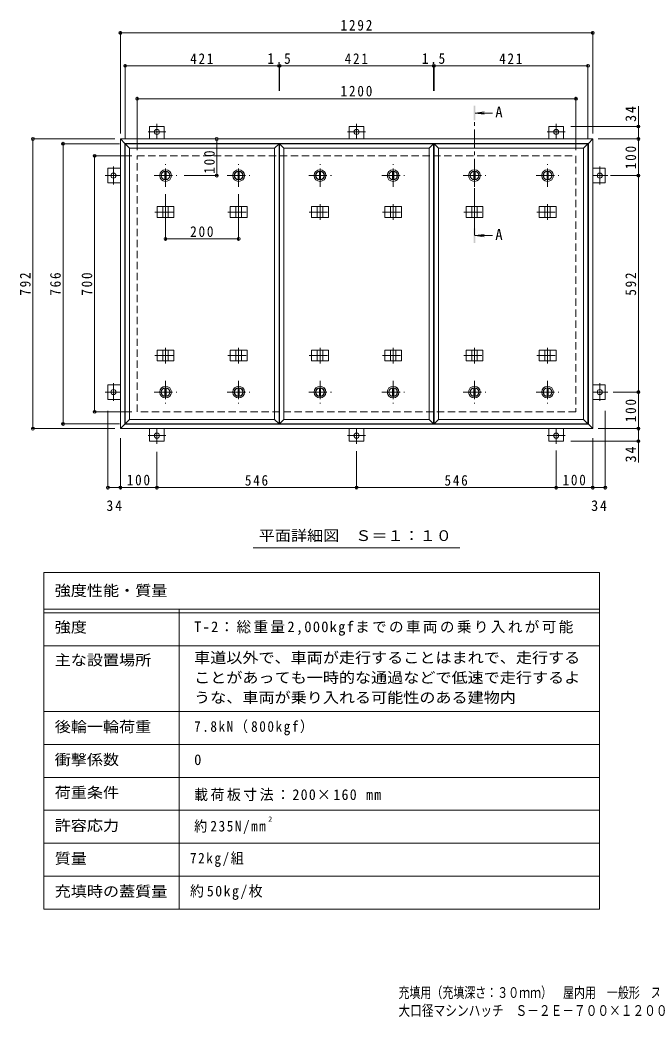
# Model space of a CAD drawing. Units: millimetres at full size, sheet at 1:10. Extents: x -1828 to 1949, y -1353 to 1373.
# Drawn here: x -1828 to -102, y -1353 to 1373 of the extents above; entities that cross this region are included whole.
import ezdxf
from ezdxf.enums import TextEntityAlignment as Align

# ---------------------------------------------------------------- set-up
doc = ezdxf.new("R2010")
doc.units = ezdxf.units.MM
doc.header["$LTSCALE"] = 10
doc.header["$PDMODE"] = 32
doc.header["$PDSIZE"] = 8
doc.linetypes.add('CHAIN1', pattern=[8, 5, -1, 1, -1])
doc.linetypes.add('DASHED2', pattern=[3, 2, -1])
for name, color, linetype, lineweight in [('0-1_躯体', 2, 'DASHED2', 9), ('0-2_仕上', 3, 'Continuous', 9), ('0-3_建具', 4, 'Continuous', 9), ('0-5_寸法', 4, 'Continuous', 9), ('0-C', 2, 'Continuous', 9), ('0-E', 3, 'Continuous', 9), ('0-F', 7, 'Continuous', 9), ('F-5_F-5ﾚｲﾔ', 7, 'Continuous', 9), ('F-F_F-Fﾚｲﾔ', 2, 'Continuous', 9)]:
    doc.layers.add(name, color=color, linetype=linetype, lineweight=lineweight)
doc.styles.add('ＭＳ ゴシック', font='')
doc.styles.get('ＭＳ ゴシック').set_extended_font_data('MS Gothic')

msp = doc.modelspace()

# ---------------------------------------------------------------- linework, layer by layer
at = {"layer": '0-1_躯体'}
for p, q in [((-1507.34, 301.59), (-1507.34, 1001.59)), ((-1507.34, 1001.59), (-307.34, 1001.59)), ((-307.34, 1001.59), (-307.34, 301.59)), ((-307.34, 301.59), (-1507.34, 301.59))]:
    msp.add_line(p, q, dxfattribs=at)
at = {"layer": '0-2_仕上'}
for p, q in [((-1540.34, 1034.59), (-1528.34, 1022.59)), ((-1540.34, 268.59), (-1540.34, 1034.59)), ((-1540.34, 1034.59), (-1119.34, 1034.59)), ((-1131.34, 1022.59), (-1119.34, 1034.59)), ((-1119.34, 268.59), (-1119.34, 1034.59)), ((-1117.84, 1034.59), (-1105.84, 1022.59)), ((-1117.84, 268.59), (-1117.84, 1034.59)), ((-1117.84, 1034.59), (-696.84, 1034.59)), ((-708.84, 1022.59), (-696.84, 1034.59)), ((-696.84, 268.59), (-696.84, 1034.59)), ((-695.34, 1034.59), (-683.34, 1022.59)), ((-695.34, 268.59), (-695.34, 1034.59)), ((-695.34, 1034.59), (-274.34, 1034.59)), ((-286.34, 1022.59), (-274.34, 1034.59)), ((-274.34, 268.59), (-274.34, 1034.59)), ((-1540.34, 268.59), (-1528.34, 280.59)), ((-1131.34, 280.59), (-1528.34, 280.59)), ((-1117.84, 268.59), (-1105.84, 280.59)), ((-708.84, 280.59), (-1105.84, 280.59)), ((-695.34, 268.59), (-683.34, 280.59)), ((-286.34, 280.59), (-683.34, 280.59)), ((-1119.34, 268.59), (-1540.34, 268.59)), ((-696.84, 268.59), (-1117.84, 268.59)), ((-274.34, 268.59), (-695.34, 268.59))]:
    msp.add_line(p, q, dxfattribs=at)
for points in [[(-1528.34, 280.59), (-1528.34, 1022.59), (-1131.34, 1022.59)], [(-1119.34, 268.59), (-1131.34, 280.59), (-1131.34, 1022.59)], [(-1105.84, 280.59), (-1105.84, 1022.59), (-708.84, 1022.59)], [(-696.84, 268.59), (-708.84, 280.59), (-708.84, 1022.59)], [(-683.34, 280.59), (-683.34, 1022.59), (-286.34, 1022.59)], [(-274.34, 268.59), (-286.34, 280.59), (-286.34, 1022.59)]]:
    msp.add_lwpolyline(points, dxfattribs=at)
at = {"layer": '0-3_建具', "color": 2}
for p, q in [((-1553.34, 1047.59), (-1541.34, 1035.59)), ((-1553.34, 255.59), (-1553.34, 1047.59)), ((-1553.34, 1047.59), (-261.34, 1047.59)), ((-273.34, 1035.59), (-261.34, 1047.59)), ((-261.34, 1047.59), (-261.34, 255.59)), ((-1541.34, 267.59), (-1541.34, 1035.59)), ((-1541.34, 1035.59), (-273.34, 1035.59)), ((-273.34, 267.59), (-273.34, 1035.59)), ((-1541.34, 267.59), (-1553.34, 255.59)), ((-261.34, 255.59), (-1553.34, 255.59)), ((-273.34, 267.59), (-1541.34, 267.59)), ((-273.34, 267.59), (-261.34, 255.59))]:
    msp.add_line(p, q, dxfattribs=at)
at = {"layer": '0-3_建具', "linetype": 'CHAIN1'}
for p, q in [((-1459.25, 847.59), (-1400.43, 847.59)), ((-1429.84, 869.71), (-1429.84, 826.47)), ((-1259.25, 847.59), (-1200.43, 847.59)), ((-1229.84, 869.71), (-1229.84, 826.47)), ((-1036.75, 847.59), (-977.93, 847.59)), ((-1007.34, 869.71), (-1007.34, 826.47)), ((-836.75, 847.59), (-777.93, 847.59)), ((-807.34, 869.71), (-807.34, 826.47)), ((-614.25, 847.59), (-555.43, 847.59)), ((-584.84, 869.71), (-584.84, 826.47)), ((-414.25, 847.59), (-355.43, 847.59)), ((-384.84, 869.71), (-384.84, 826.47)), ((-1429.84, 433.47), (-1429.84, 476.71)), ((-1229.84, 433.47), (-1229.84, 476.71)), ((-1007.34, 433.47), (-1007.34, 476.71)), ((-807.34, 433.47), (-807.34, 476.71)), ((-584.84, 433.47), (-584.84, 476.71)), ((-384.84, 433.47), (-384.84, 476.71)), ((-1459.25, 455.59), (-1400.43, 455.59)), ((-1259.25, 455.59), (-1200.43, 455.59)), ((-1036.75, 455.59), (-977.93, 455.59)), ((-836.75, 455.59), (-777.93, 455.59)), ((-614.25, 455.59), (-555.43, 455.59)), ((-414.25, 455.59), (-355.43, 455.59))]:
    msp.add_line(p, q, dxfattribs=at)
at = {"layer": '0-3_建具'}
for p, q in [((-1452.93, 862.59), (-1452.93, 832.59)), ((-1452.93, 862.59), (-1406.75, 862.59)), ((-1437.34, 862.59), (-1437.34, 832.59)), ((-1422.34, 862.59), (-1422.34, 832.59)), ((-1406.75, 862.59), (-1406.75, 832.59)), ((-1252.93, 862.59), (-1252.93, 832.59)), ((-1252.93, 862.59), (-1206.75, 862.59)), ((-1237.34, 862.59), (-1237.34, 832.59)), ((-1222.34, 862.59), (-1222.34, 832.59)), ((-1206.75, 862.59), (-1206.75, 832.59)), ((-1030.43, 862.59), (-1030.43, 832.59)), ((-1030.43, 862.59), (-984.25, 862.59)), ((-1014.84, 862.59), (-1014.84, 832.59)), ((-999.84, 862.59), (-999.84, 832.59)), ((-984.25, 862.59), (-984.25, 832.59)), ((-830.43, 862.59), (-830.43, 832.59)), ((-830.43, 862.59), (-784.25, 862.59)), ((-814.84, 862.59), (-814.84, 832.59)), ((-799.84, 862.59), (-799.84, 832.59)), ((-784.25, 862.59), (-784.25, 832.59)), ((-607.93, 862.59), (-607.93, 832.59)), ((-607.93, 862.59), (-561.75, 862.59)), ((-592.34, 862.59), (-592.34, 832.59)), ((-577.34, 862.59), (-577.34, 832.59)), ((-561.75, 862.59), (-561.75, 832.59)), ((-407.93, 862.59), (-407.93, 832.59)), ((-407.93, 862.59), (-361.75, 862.59)), ((-392.34, 862.59), (-392.34, 832.59)), ((-377.34, 862.59), (-377.34, 832.59)), ((-361.75, 862.59), (-361.75, 832.59)), ((-1452.93, 832.59), (-1406.75, 832.59)), ((-1252.93, 832.59), (-1206.75, 832.59)), ((-1030.43, 832.59), (-984.25, 832.59)), ((-830.43, 832.59), (-784.25, 832.59)), ((-607.93, 832.59), (-561.75, 832.59)), ((-407.93, 832.59), (-361.75, 832.59)), ((-1452.93, 440.59), (-1452.93, 470.59)), ((-1452.93, 470.59), (-1406.75, 470.59)), ((-1437.34, 440.59), (-1437.34, 470.59)), ((-1422.34, 440.59), (-1422.34, 470.59)), ((-1406.75, 440.59), (-1406.75, 470.59)), ((-1252.93, 440.59), (-1252.93, 470.59)), ((-1252.93, 470.59), (-1206.75, 470.59)), ((-1237.34, 440.59), (-1237.34, 470.59)), ((-1222.34, 440.59), (-1222.34, 470.59)), ((-1206.75, 440.59), (-1206.75, 470.59)), ((-1030.43, 440.59), (-1030.43, 470.59)), ((-1030.43, 470.59), (-984.25, 470.59)), ((-1014.84, 440.59), (-1014.84, 470.59)), ((-999.84, 440.59), (-999.84, 470.59)), ((-984.25, 440.59), (-984.25, 470.59)), ((-830.43, 440.59), (-830.43, 470.59)), ((-830.43, 470.59), (-784.25, 470.59)), ((-814.84, 440.59), (-814.84, 470.59)), ((-799.84, 440.59), (-799.84, 470.59)), ((-784.25, 440.59), (-784.25, 470.59)), ((-607.93, 440.59), (-607.93, 470.59)), ((-607.93, 470.59), (-561.75, 470.59)), ((-592.34, 440.59), (-592.34, 470.59)), ((-577.34, 440.59), (-577.34, 470.59)), ((-561.75, 440.59), (-561.75, 470.59)), ((-407.93, 440.59), (-407.93, 470.59)), ((-407.93, 470.59), (-361.75, 470.59)), ((-392.34, 440.59), (-392.34, 470.59)), ((-377.34, 440.59), (-377.34, 470.59)), ((-361.75, 440.59), (-361.75, 470.59)), ((-1452.93, 440.59), (-1406.75, 440.59)), ((-1252.93, 440.59), (-1206.75, 440.59)), ((-1030.43, 440.59), (-984.25, 440.59)), ((-830.43, 440.59), (-784.25, 440.59)), ((-607.93, 440.59), (-561.75, 440.59)), ((-407.93, 440.59), (-361.75, 440.59))]:
    msp.add_line(p, q, dxfattribs=at)
at = {"layer": '0-5_寸法'}
for p, q in [((-582.84, 1118.41), (-558.05, 1121.67)), ((-582.84, 1118.41), (-558.05, 1115.14)), ((-582.84, 1118.41), (-535.37, 1118.41)), ((-582.84, 783.28), (-558.05, 786.54)), ((-582.84, 783.28), (-558.05, 780.02)), ((-582.84, 783.28), (-535.37, 783.28))]:
    msp.add_line(p, q, dxfattribs=at)
at = {"layer": '0-5_寸法', "linetype": 'CHAIN1'}
msp.add_line((-584.84, 783.28), (-584.84, 1098.41), dxfattribs=at)
at = {"layer": '0-5_寸法', "color": 7}
msp.add_line((-1189.87, -70.19), (-624.81, -70.19), dxfattribs=at)
at = {"layer": '0-5_寸法'}
for points in [[(-582.84, 1138.41), (-586.84, 1138.41), (-582.84, 1098.41), (-586.84, 1098.41)], [(-582.84, 763.28), (-586.84, 763.28), (-582.84, 803.28), (-586.84, 803.28)]]:
    msp.add_solid(points, dxfattribs=at)
at = {"layer": '0-C'}
for p, q in [((-1431.34, 958.99), (-1431.34, 936.19)), ((-1428.34, 958.99), (-1428.34, 936.19)), ((-1231.34, 958.99), (-1231.34, 936.19)), ((-1228.34, 958.99), (-1228.34, 936.19)), ((-1008.84, 958.99), (-1008.84, 936.19)), ((-1005.84, 958.99), (-1005.84, 936.19)), ((-808.84, 958.99), (-808.84, 936.19)), ((-805.84, 958.99), (-805.84, 936.19)), ((-586.34, 958.99), (-586.34, 936.19)), ((-583.34, 958.99), (-583.34, 936.19)), ((-386.34, 958.99), (-386.34, 936.19)), ((-383.34, 958.99), (-383.34, 936.19)), ((-1431.34, 344.19), (-1431.34, 366.99)), ((-1428.34, 344.19), (-1428.34, 366.99)), ((-1231.34, 344.19), (-1231.34, 366.99)), ((-1228.34, 344.19), (-1228.34, 366.99)), ((-1008.84, 344.19), (-1008.84, 366.99)), ((-1005.84, 344.19), (-1005.84, 366.99)), ((-808.84, 344.19), (-808.84, 366.99)), ((-805.84, 344.19), (-805.84, 366.99)), ((-586.34, 344.19), (-586.34, 366.99)), ((-583.34, 344.19), (-583.34, 366.99)), ((-386.34, 344.19), (-386.34, 366.99)), ((-383.34, 344.19), (-383.34, 366.99))]:
    msp.add_line(p, q, dxfattribs=at)
at = {"layer": '0-C', "linetype": 'CHAIN1'}
for p, q in [((-1429.84, 916.59), (-1429.84, 978.59)), ((-1229.84, 916.59), (-1229.84, 978.59)), ((-1007.34, 916.59), (-1007.34, 978.59)), ((-807.34, 916.59), (-807.34, 978.59)), ((-584.84, 916.59), (-584.84, 978.59)), ((-384.84, 916.59), (-384.84, 978.59)), ((-1460.84, 947.59), (-1398.84, 947.59)), ((-1260.84, 947.59), (-1198.84, 947.59)), ((-1038.34, 947.59), (-976.34, 947.59)), ((-838.34, 947.59), (-776.34, 947.59)), ((-615.84, 947.59), (-553.84, 947.59)), ((-415.84, 947.59), (-353.84, 947.59)), ((-1429.84, 386.59), (-1429.84, 324.59)), ((-1229.84, 386.59), (-1229.84, 324.59)), ((-1007.34, 386.59), (-1007.34, 324.59)), ((-807.34, 386.59), (-807.34, 324.59)), ((-584.84, 386.59), (-584.84, 324.59)), ((-384.84, 386.59), (-384.84, 324.59)), ((-1460.84, 355.59), (-1398.84, 355.59)), ((-1260.84, 355.59), (-1198.84, 355.59)), ((-1038.34, 355.59), (-976.34, 355.59)), ((-838.34, 355.59), (-776.34, 355.59)), ((-615.84, 355.59), (-553.84, 355.59)), ((-415.84, 355.59), (-353.84, 355.59))]:
    msp.add_line(p, q, dxfattribs=at)
at = {"layer": '0-C'}
for centre, radius in [((-1429.84, 947.59), 16), ((-1429.84, 947.59), 12), ((-1429.84, 947.59), 11.5), ((-1229.84, 947.59), 16), ((-1229.84, 947.59), 12), ((-1229.84, 947.59), 11.5), ((-1007.34, 947.59), 16), ((-1007.34, 947.59), 12), ((-1007.34, 947.59), 11.5), ((-807.34, 947.59), 16), ((-807.34, 947.59), 12), ((-807.34, 947.59), 11.5), ((-584.84, 947.59), 16), ((-584.84, 947.59), 12), ((-584.84, 947.59), 11.5), ((-384.84, 947.59), 16), ((-384.84, 947.59), 12), ((-384.84, 947.59), 11.5), ((-1429.84, 355.59), 16), ((-1429.84, 355.59), 12), ((-1429.84, 355.59), 11.5), ((-1229.84, 355.59), 16), ((-1229.84, 355.59), 12), ((-1229.84, 355.59), 11.5), ((-1007.34, 355.59), 16), ((-1007.34, 355.59), 12), ((-1007.34, 355.59), 11.5), ((-807.34, 355.59), 16), ((-807.34, 355.59), 12), ((-807.34, 355.59), 11.5), ((-584.84, 355.59), 16), ((-584.84, 355.59), 12), ((-584.84, 355.59), 11.5), ((-384.84, 355.59), 16), ((-384.84, 355.59), 12), ((-384.84, 355.59), 11.5)]:
    msp.add_circle(centre, radius, dxfattribs=at)
at = {"layer": '0-E', "linetype": 'CHAIN1'}
for p, q in [((-1428.96, 1066.79), (-1477.72, 1066.79)), ((-1453.34, 1088.76), (-1453.34, 1047.59)), ((-882.96, 1066.79), (-931.72, 1066.79)), ((-907.34, 1088.76), (-907.34, 1047.59)), ((-336.96, 1066.79), (-385.72, 1066.79)), ((-361.34, 1088.76), (-361.34, 1047.59)), ((-1572.54, 971.97), (-1572.54, 923.21)), ((-242.14, 923.21), (-242.14, 971.97)), ((-1594.51, 947.59), (-1553.34, 947.59)), ((-220.17, 947.59), (-261.34, 947.59)), ((-1594.51, 355.59), (-1553.34, 355.59)), ((-1572.54, 379.97), (-1572.54, 331.21)), ((-220.17, 355.59), (-261.34, 355.59)), ((-242.14, 331.21), (-242.14, 379.97)), ((-1453.34, 214.42), (-1453.34, 255.59)), ((-907.34, 214.42), (-907.34, 255.59)), ((-361.34, 214.42), (-361.34, 255.59)), ((-1477.72, 236.39), (-1428.96, 236.39)), ((-931.72, 236.39), (-882.96, 236.39)), ((-385.72, 236.39), (-336.96, 236.39))]:
    msp.add_line(p, q, dxfattribs=at)
at = {"layer": '0-E'}
for p, q in [((-1473.34, 1081.79), (-1433.34, 1081.79)), ((-1473.34, 1081.79), (-1473.34, 1047.59)), ((-1433.34, 1081.79), (-1433.34, 1047.59)), ((-927.34, 1081.79), (-887.34, 1081.79)), ((-927.34, 1081.79), (-927.34, 1047.59)), ((-887.34, 1081.79), (-887.34, 1047.59)), ((-381.34, 1081.79), (-341.34, 1081.79)), ((-381.34, 1081.79), (-381.34, 1047.59)), ((-341.34, 1081.79), (-341.34, 1047.59)), ((-1587.54, 927.59), (-1587.54, 967.59)), ((-1587.54, 967.59), (-1553.34, 967.59)), ((-227.14, 967.59), (-261.34, 967.59)), ((-227.14, 967.59), (-227.14, 927.59)), ((-1587.54, 927.59), (-1553.34, 927.59)), ((-227.14, 927.59), (-261.34, 927.59)), ((-1587.54, 335.59), (-1587.54, 375.59)), ((-1587.54, 375.59), (-1553.34, 375.59)), ((-227.14, 375.59), (-261.34, 375.59)), ((-227.14, 375.59), (-227.14, 335.59)), ((-1587.54, 335.59), (-1553.34, 335.59)), ((-227.14, 335.59), (-261.34, 335.59)), ((-1473.34, 221.39), (-1473.34, 255.59)), ((-1433.34, 221.39), (-1433.34, 255.59)), ((-927.34, 221.39), (-927.34, 255.59)), ((-887.34, 221.39), (-887.34, 255.59)), ((-381.34, 221.39), (-381.34, 255.59)), ((-341.34, 221.39), (-341.34, 255.59)), ((-1433.34, 221.39), (-1473.34, 221.39)), ((-887.34, 221.39), (-927.34, 221.39)), ((-341.34, 221.39), (-381.34, 221.39))]:
    msp.add_line(p, q, dxfattribs=at)
for centre in [(-1453.34, 1066.79), (-907.34, 1066.79), (-361.34, 1066.79), (-1572.54, 947.59), (-242.14, 947.59), (-1572.54, 355.59), (-242.14, 355.59), (-1453.34, 236.39), (-907.34, 236.39), (-361.34, 236.39)]:
    msp.add_circle(centre, 7, dxfattribs=at)
at = {"layer": '0-F'}
for p, q in [((-1553.34, 1062.59), (-1553.34, 1342.59)), ((-1553.34, 1337.59), (-261.34, 1337.59)), ((-261.34, 1062.59), (-261.34, 1342.59)), ((-1540.34, 1049.59), (-1540.34, 1252.59)), ((-1540.34, 1247.59), (-1119.34, 1247.59)), ((-1119.34, 1250.59), (-1119.34, 1178.88)), ((-1119.34, 1247.59), (-1117.84, 1247.59)), ((-1117.84, 1250.59), (-1117.84, 1178.88)), ((-1117.84, 1247.59), (-696.84, 1247.59)), ((-696.84, 1250.59), (-696.84, 1178.88)), ((-696.84, 1247.59), (-695.34, 1247.59)), ((-695.34, 1250.59), (-695.34, 1178.88)), ((-695.34, 1247.59), (-274.34, 1247.59)), ((-274.34, 1049.59), (-274.34, 1252.59)), ((-1507.34, 1016.59), (-1507.34, 1162.59)), ((-1507.34, 1157.59), (-307.34, 1157.59)), ((-307.34, 1016.59), (-307.34, 1162.59)), ((-136.36, 1081.79), (-136.36, 1136.97)), ((-131.36, 1081.79), (-321.34, 1081.79)), ((-136.36, 1047.59), (-136.36, 1081.79)), ((-1568.34, 1047.59), (-1797.6, 1047.59)), ((-1792.6, 255.59), (-1792.6, 1047.59)), ((-1289.92, 1047.59), (-1289.92, 947.59)), ((-246.34, 1047.59), (-131.36, 1047.59)), ((-136.36, 947.59), (-136.36, 1047.59)), ((-1555.34, 1034.59), (-1715.13, 1034.59)), ((-1710.13, 268.59), (-1710.13, 1034.59)), ((-1522.34, 1001.59), (-1628.96, 1001.59)), ((-1623.96, 301.59), (-1623.96, 1001.59)), ((-1286.92, 947.59), (-1378.84, 947.59)), ((-212.41, 947.59), (-131.36, 947.59)), ((-136.36, 355.59), (-136.36, 947.59)), ((-1429.84, 771.29), (-1429.84, 896.59)), ((-1229.84, 771.29), (-1229.84, 896.59)), ((-1429.84, 774.29), (-1229.84, 774.29)), ((-205.82, 355.59), (-131.36, 355.59)), ((-136.36, 255.59), (-136.36, 355.59)), ((-1522.34, 301.59), (-1628.96, 301.59)), ((-1587.54, 89.22), (-1587.54, 304.38)), ((-227.14, 89.22), (-227.14, 304.38)), ((-1568.34, 255.59), (-1797.6, 255.59)), ((-1555.34, 268.59), (-1715.13, 268.59)), ((-246.34, 255.59), (-131.36, 255.59)), ((-136.36, 255.59), (-136.36, 221.39)), ((-1553.34, 229.38), (-1553.34, 89.22)), ((-131.36, 221.39), (-321.34, 221.39)), ((-261.34, 229.38), (-261.34, 89.22)), ((-136.36, 221.39), (-136.36, 163.44)), ((-1453.34, 192.08), (-1453.34, 89.22)), ((-907.34, 91.22), (-907.34, 194.42)), ((-361.34, 195.45), (-361.34, 89.22)), ((-1587.54, 94.22), (-1553.34, 94.22)), ((-1553.34, 94.22), (-1453.34, 94.22)), ((-1453.34, 94.22), (-907.34, 94.22)), ((-907.34, 94.22), (-361.34, 94.22)), ((-361.34, 94.22), (-261.34, 94.22)), ((-261.34, 94.22), (-227.14, 94.22))]:
    msp.add_line(p, q, dxfattribs=at)
for p in [(-1553.34, 1337.59), (-261.34, 1337.59), (-1540.34, 1247.59), (-1119.34, 1247.59), (-1117.84, 1247.59), (-696.84, 1247.59), (-695.34, 1247.59), (-274.34, 1247.59), (-1507.34, 1157.59), (-307.34, 1157.59), (-136.36, 1081.79), (-1792.6, 1047.59), (-1710.13, 1034.59), (-1289.92, 1047.59), (-136.36, 1047.59), (-1623.96, 1001.59), (-1289.92, 947.59), (-136.36, 947.59), (-1429.84, 774.29), (-1229.84, 774.29), (-136.36, 355.59), (-1623.96, 301.59), (-1792.6, 255.59), (-1710.13, 268.59), (-136.36, 255.59), (-136.36, 221.39), (-1587.54, 94.22), (-1553.34, 94.22), (-1453.34, 94.22), (-907.34, 94.22), (-361.34, 94.22), (-261.34, 94.22), (-227.14, 94.22)]:
    msp.add_point(p, dxfattribs=at)
at = {"layer": 'F-5_F-5ﾚｲﾔ'}
for p, q in [((-243, -138), (-243, -1058)), ((-1763, -338), (-243, -338)), ((-1763, -518), (-243, -518))]:
    msp.add_line(p, q, dxfattribs=at)
at = {"layer": 'F-F_F-Fﾚｲﾔ', "color": 7}
for p, q in [((-1763, -138), (-1763, -1058)), ((-1763, -138), (-243, -138)), ((-1763, -238), (-243, -238)), ((-1393, -238), (-1393, -1058)), ((-1763, -248), (-243, -248)), ((-1763, -338), (-243, -338)), ((-1763, -518), (-243, -518)), ((-1763, -608), (-243, -608)), ((-1763, -698), (-243, -698)), ((-243, -788), (-1763, -788)), ((-243, -878), (-1763, -878)), ((-243, -968), (-1763, -968)), ((-243, -1058), (-1763, -1058))]:
    msp.add_line(p, q, dxfattribs=at)

# ---------------------------------------------------------------- texts
at = {"layer": '0-5_寸法', "color": 2, "style": 'ＭＳ ゴシック'}
for p in [(-527.81, 1098.01), (-527.81, 762.89)]:
    msp.add_text('A', height=29.33, dxfattribs=at).set_placement(p, align=Align.BOTTOM_LEFT)
at = {"layer": '0-5_寸法', "color": 2, "style": 'ＭＳ ゴシック', "width": 1.1}
msp.add_text('平面詳細図\u3000Ｓ＝１：１０', height=29.33, dxfattribs=at).set_placement((-1174.84, -60.38), align=Align.BOTTOM_LEFT)
at = {"layer": '0-F', "color": 2, "char_height": 29.33, "attachment_point": 7, "style": 'ＭＳ ゴシック'}
for s, insert in [('\\T1.28;\\W0.9;1292', (-951.09, 1343.59)), ('\\T1.27;\\W0.9;421', (-1362.34, 1252.59)), ('\\T1.27;\\W0.9;1.5', (-1151.09, 1252.59)), ('\\T1.27;\\W0.9;421', (-939.84, 1252.59)), ('\\T1.27;\\W0.9;1.5', (-728.59, 1252.59)), ('\\T1.27;\\W0.9;421', (-517.34, 1252.59)), ('\\T1.28;\\W0.9;1200', (-951.09, 1163.59)), ('\\T1.27;\\W0.9;200', (-1362.34, 779.29)), ('\\T1.27;\\W0.9;100', (-1535.84, 100.22)), ('\\T1.27;\\W0.9;546', (-1212.84, 99.22)), ('\\T1.27;\\W0.9;546', (-666.84, 99.22)), ('\\T1.27;\\W0.9;100', (-343.84, 100.22)), ('\\T1.27;\\W0.95;34', (-1591.69, 30)), ('\\T1.27;\\W0.95;34', (-265.49, 30))]:
    msp.add_mtext(s, dxfattribs=dict(at, insert=insert))
at = {"layer": '0-F', "color": 2, "char_height": 29.33, "attachment_point": 7, "rotation": 90, "style": 'ＭＳ ゴシック'}
for s, insert in [('\\T1.27;\\W0.95;34', (-142.36, 1094.47)), ('\\T1.27;\\W0.9;100', (-1294.92, 952.68)), ('\\T1.27;\\W0.9;100', (-142.36, 965.09)), ('\\T1.27;\\W0.9;792', (-1798.6, 619.09)), ('\\T1.27;\\W0.9;766', (-1716.13, 619.09)), ('\\T1.27;\\W0.9;700', (-1629.96, 619.09)), ('\\T1.27;\\W0.9;592', (-142.36, 619.09)), ('\\T1.27;\\W0.9;100', (-142.36, 273.09)), ('\\T1.27;\\W0.95;34', (-142.36, 163.44))]:
    msp.add_mtext(s, dxfattribs=dict(at, insert=insert))
at = {"layer": 'F-5_F-5ﾚｲﾔ', "color": 6, "style": 'ＭＳ ゴシック'}
msp.add_text('2', height=14.66, dxfattribs=at).set_placement((-1148.94, -823.78), align=Align.BOTTOM_LEFT)
at = {"layer": 'F-5_F-5ﾚｲﾔ', "color": 2, "style": 'ＭＳ ゴシック'}
for s, width, p in [('充填用（充填深さ：３０ｍｍ）\u3000屋内用\u3000一般形\u3000スチール製\u3000ステンレス目地', 0.75, (-792.72, -1309.74)), ('大口径マシンハッチ\u3000Ｓ－２Ｅ－７００×１２００', 0.8, (-792.72, -1358.94))]:
    msp.add_text(s, height=29.33, dxfattribs=dict(at, width=width)).set_placement(p, align=Align.BOTTOM_LEFT)
at = {"layer": 'F-F_F-Fﾚｲﾔ', "style": 'ＭＳ ゴシック', "width": 1.1}
for s, p in [('強度性能・質量', (-1733, -210.57)), ('強度', (-1733, -310.5)), ('車道以外で、車両が走行することはまれで、走行する', (-1351.67, -394.07)), ('主な設置場所', (-1733, -400.5)), ('ことがあっても一時的な通過などで低速で走行するよ', (-1351.67, -448.55)), ('うな、車両が乗り入れる可能性のある建物内', (-1351.67, -503.04)), ('後輪一輪荷重', (-1733, -583)), ('衝撃係数', (-1733, -673)), ('荷重条件', (-1733, -763)), ('許容応力', (-1733, -853)), ('質量', (-1733, -943)), ('充填時の蓋質量', (-1733, -1033))]:
    msp.add_text(s, height=29.33, dxfattribs=at).set_placement(p, align=Align.BOTTOM_LEFT)
at = {"layer": 'F-F_F-Fﾚｲﾔ', "style": 'ＭＳ ゴシック'}
msp.add_text('0', height=29.33, dxfattribs=at).set_placement((-1351.67, -673), align=Align.BOTTOM_LEFT)
at = {"layer": 'F-F_F-Fﾚｲﾔ', "char_height": 29.33, "attachment_point": 7, "style": 'ＭＳ ゴシック'}
for s, insert in [('\\T1.16;T-2：総重量2,000kgfまでの車両の乗り入れが可能', (-1351.67, -310.5)), ('\\T1.24;\\W0.9;7.8kN（800kgf）', (-1351.67, -583)), ('\\T1.18;\\W0.95;載荷板寸法：200×160\\~mm', (-1351.67, -763)), ('\\T1.24;\\W0.9;約235N/mm', (-1351.67, -853)), ('\\T1.24;\\W0.9;72kg/組', (-1362.92, -943)), ('\\T1.21;\\W0.95;約50kg/枚', (-1362.92, -1033))]:
    msp.add_mtext(s, dxfattribs=dict(at, insert=insert))

doc.saveas('drawing.dxf')
